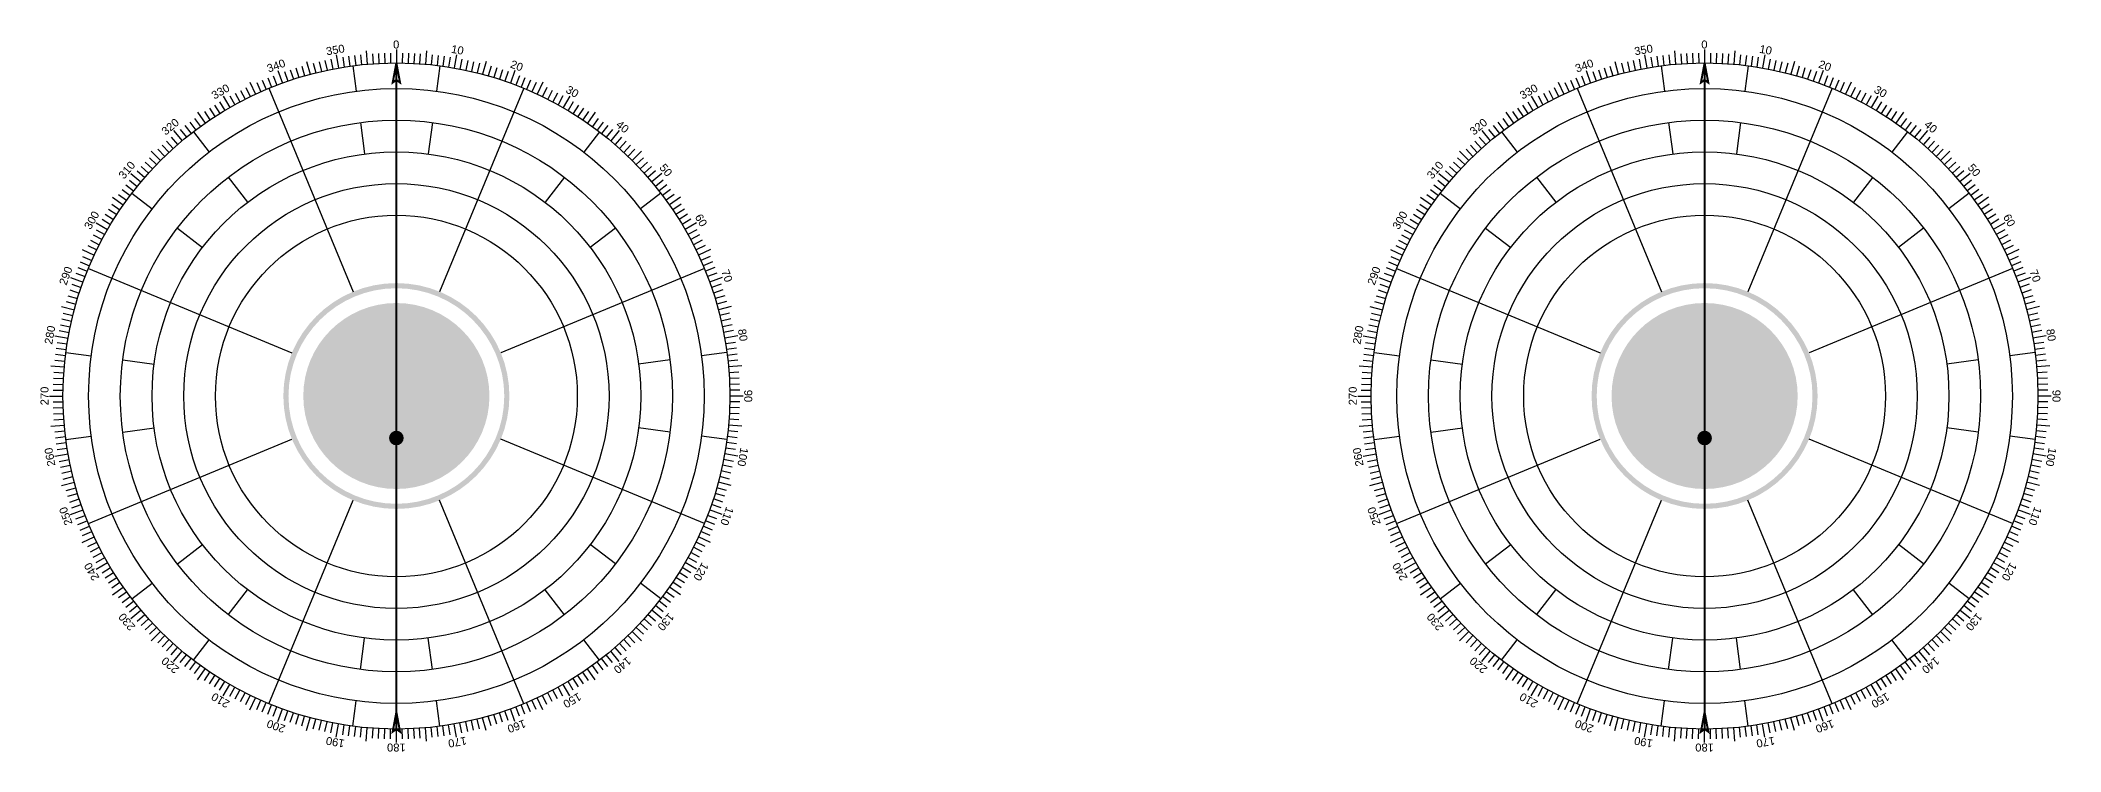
# Model space of a CAD drawing. Header units: inches. Extents: x -42 to 32733, y -42 to 2168.
# Drawn here: x 18578 to 24637, y 32 to 2168 of the extents above; entities that cross this region are included whole.
import ezdxf

# ---------------------------------------------------------------- set-up
doc = ezdxf.new("R2010")
doc.units = ezdxf.units.IN
doc.header["$MEASUREMENT"] = 0
doc.styles.add('T1', font='arial.ttf', dxfattribs={"height": 2})

# ---------------------------------------------------------------- blocks, each defined once
blk = doc.blocks.new('HUONG')
at = {"color": 1, "const_width": 6}
for points in [[(-52695, 3492), (-52706, 3433), (-52695, 3441)], [(-52695, 3492), (-52695, 1492)], [(-52695, 3492), (-52684, 3433), (-52695, 3441)], [(-52695, 1543), (-52706, 1484), (-52695, 1492)], [(-52695, 1543), (-52684, 1484), (-52695, 1492)]]:
    blk.add_lwpolyline(points, dxfattribs=at)
blk = doc.blocks.new('QS6')
h = blk.add_hatch(color=8)
h.paths.add_polyline_path([(-339, 0, 1), (339, 0, 1)])
h.paths.add_polyline_path([(323.6, 0, -1), (-323.6, 0, -1)], flags=16)
h = blk.add_hatch(color=119)
h.paths.add_polyline_path([(279.2, 0, 1), (-279.2, 0, 1)])
h.paths.add_polyline_path([(0, 252.3, 1), (0, -252.3, -1), (0, 0, 1)], flags=16)
h.paths.add_polyline_path([(22, -126.2, -1), (-22, -126.2, -1)], flags=16)
h.paths.add_polyline_path([(-22, 126.2, -1), (22, 126.2, -1)], flags=0)
h = blk.add_hatch(color=60)
h.paths.add_polyline_path([(0, 252.3, 1), (0, -252.3, -1), (0, 0, 1)])
h.paths.add_polyline_path([(-22, 126.2, -1), (22, 126.2, -1)], flags=16)
blk.add_hatch(color=60).paths.add_polyline_path([(22, -126.2, 1), (-22, -126.2, 1)])
at = {"color": 1}
for p, q in [((-90.6, 1036), (-87.2, 996.2)), ((0, 1040), (0, 1000)), ((90.6, 1036), (87.2, 996.2)), ((-355.7, 977.3), (-342, 939.7)), ((-269.2, 1004.6), (-258.8, 965.9)), ((-180.6, 1024.2), (-173.6, 984.8)), ((180.6, 1024.2), (173.6, 984.8)), ((269.2, 1004.6), (258.8, 965.9)), ((355.7, 977.3), (342, 939.7)), ((-439.5, 942.6), (-422.6, 906.3)), ((439.5, 942.6), (422.6, 906.3)), ((-596.5, 851.9), (-573.6, 819.2)), ((-520, 900.7), (-500, 866)), ((520, 900.7), (500, 866)), ((596.5, 851.9), (573.6, 819.2)), ((-668.5, 796.7), (-642.8, 766)), ((668.5, 796.7), (642.8, 766)), ((-735.4, 735.4), (-707.1, 707.1)), ((735.4, 735.4), (707.1, 707.1)), ((-796.7, 668.5), (-766, 642.8)), ((796.7, 668.5), (766, 642.8)), ((-851.9, 596.5), (-819.2, 573.6)), ((851.9, 596.5), (819.2, 573.6)), ((-900.7, 520), (-866, 500)), ((900.7, 520), (866, 500)), ((-942.6, 439.5), (-906.3, 422.6)), ((942.6, 439.5), (906.3, 422.6)), ((-977.3, 355.7), (-939.7, 342)), ((977.3, 355.7), (939.7, 342)), ((-1004.6, 269.2), (-965.9, 258.8)), ((1004.6, 269.2), (965.9, 258.8)), ((-1024.2, 180.6), (-984.8, 173.6)), ((1024.2, 180.6), (984.8, 173.6)), ((-1036, 90.6), (-996.2, 87.2)), ((1036, 90.6), (996.2, 87.2)), ((-1040, 0), (-1000, 0)), ((1040, 0), (1000, 0)), ((-1036, -90.6), (-996.2, -87.2)), ((1036, -90.6), (996.2, -87.2)), ((-1024.2, -180.6), (-984.8, -173.6)), ((1024.2, -180.6), (984.8, -173.6)), ((-1004.6, -269.2), (-965.9, -258.8)), ((1004.6, -269.2), (965.9, -258.8)), ((-977.3, -355.7), (-939.7, -342)), ((977.3, -355.7), (939.7, -342)), ((-942.6, -439.5), (-906.3, -422.6)), ((942.6, -439.5), (906.3, -422.6)), ((-900.7, -520), (-866, -500)), ((900.7, -520), (866, -500)), ((-851.9, -596.5), (-819.2, -573.6)), ((851.9, -596.5), (819.2, -573.6)), ((-796.7, -668.5), (-766, -642.8)), ((796.7, -668.5), (766, -642.8)), ((-735.4, -735.4), (-707.1, -707.1)), ((735.4, -735.4), (707.1, -707.1)), ((-668.5, -796.7), (-642.8, -766)), ((668.5, -796.7), (642.8, -766)), ((-596.5, -851.9), (-573.6, -819.2)), ((596.5, -851.9), (573.6, -819.2)), ((-520, -900.7), (-500, -866)), ((-439.5, -942.6), (-422.6, -906.3)), ((439.5, -942.6), (422.6, -906.3)), ((520, -900.7), (500, -866)), ((-355.7, -977.3), (-342, -939.7)), ((-269.2, -1004.6), (-258.8, -965.9)), ((269.2, -1004.6), (258.8, -965.9)), ((355.7, -977.3), (342, -939.7)), ((-180.6, -1024.2), (-173.6, -984.8)), ((-90.6, -1036), (-87.2, -996.2)), ((0, -1040), (0, -1000)), ((90.6, -1036), (87.2, -996.2)), ((180.6, -1024.2), (173.6, -984.8))]:
    blk.add_line(p, q, dxfattribs=at)
at = {"color": 123}
for p, q in [((-335.3, 973.9), (-325.6, 945.5)), ((-318.3, 979.6), (-309, 951.1)), ((-301.1, 985), (-292.4, 956.3)), ((-283.9, 990.1), (-275.6, 961.3)), ((-249.2, 999.4), (-241.9, 970.3)), ((-231.7, 1003.6), (-225, 974.4)), ((-214.1, 1007.5), (-207.9, 978.1)), ((-196.5, 1011.1), (-190.8, 981.6)), ((-161.1, 1017.3), (-156.4, 987.7)), ((-143.3, 1020), (-139.2, 990.3)), ((-125.5, 1022.3), (-121.9, 992.5)), ((-107.7, 1024.4), (-104.5, 994.5)), ((-71.8, 1027.5), (-69.8, 997.6)), ((-53.9, 1028.6), (-52.3, 998.6)), ((-35.9, 1029.4), (-34.9, 999.4)), ((-18, 1029.8), (-17.5, 999.8)), ((18, 1029.8), (17.5, 999.8)), ((35.9, 1029.4), (34.9, 999.4)), ((53.9, 1028.6), (52.3, 998.6)), ((71.8, 1027.5), (69.8, 997.6)), ((107.7, 1024.4), (104.5, 994.5)), ((125.5, 1022.3), (121.9, 992.5)), ((143.3, 1020), (139.2, 990.3)), ((161.1, 1017.3), (156.4, 987.7)), ((196.5, 1011.1), (190.8, 981.6)), ((214.1, 1007.5), (207.9, 978.1)), ((231.7, 1003.6), (225, 974.4)), ((249.2, 999.4), (241.9, 970.3)), ((283.9, 990.1), (275.6, 961.3)), ((301.1, 985), (292.4, 956.3)), ((318.3, 979.6), (309, 951.1)), ((335.3, 973.9), (325.6, 945.5)), ((-483.6, 909.4), (-469.5, 882.9)), ((-467.6, 917.7), (-454, 891)), ((-451.5, 925.8), (-438.4, 898.8)), ((-418.9, 941), (-406.7, 913.5)), ((-402.5, 948.1), (-390.7, 920.5)), ((-385.8, 955), (-374.6, 927.2)), ((-369.1, 961.6), (-358.4, 933.6)), ((369.1, 961.6), (358.4, 933.6)), ((385.8, 955), (374.6, 927.2)), ((402.5, 948.1), (390.7, 920.5)), ((418.9, 941), (406.7, 913.5)), ((451.5, 925.8), (438.4, 898.8)), ((467.6, 917.7), (454, 891)), ((483.6, 909.4), (469.5, 882.9)), ((-576, 853.9), (-559.2, 829)), ((-561, 863.8), (-544.6, 838.7)), ((-545.8, 873.5), (-529.9, 848)), ((-530.5, 882.9), (-515, 857.2)), ((-499.4, 900.9), (-484.8, 874.6)), ((499.4, 900.9), (484.8, 874.6)), ((530.5, 882.9), (515, 857.2)), ((545.8, 873.5), (529.9, 848)), ((561, 863.8), (544.6, 838.7)), ((576, 853.9), (559.2, 829)), ((-648.2, 800.5), (-629.3, 777.1)), ((-634.1, 811.7), (-615.7, 788)), ((-619.9, 822.6), (-601.8, 798.6)), ((-605.4, 833.3), (-587.8, 809)), ((605.4, 833.3), (587.8, 809)), ((619.9, 822.6), (601.8, 798.6)), ((634.1, 811.7), (615.7, 788)), ((648.2, 800.5), (629.3, 777.1)), ((-715.5, 740.9), (-694.7, 719.3)), ((-702.5, 753.3), (-682, 731.4)), ((-689.2, 765.4), (-669.1, 743.1)), ((-675.7, 777.4), (-656.1, 754.7)), ((675.7, 777.4), (656.1, 754.7)), ((689.2, 765.4), (669.1, 743.1)), ((702.5, 753.3), (682, 731.4)), ((715.5, 740.9), (694.7, 719.3)), ((-777.4, 675.7), (-754.7, 656.1)), ((-765.4, 689.2), (-743.1, 669.1)), ((-753.3, 702.5), (-731.4, 682)), ((-740.9, 715.5), (-719.3, 694.7)), ((740.9, 715.5), (719.3, 694.7)), ((753.3, 702.5), (731.4, 682)), ((765.4, 689.2), (743.1, 669.1)), ((777.4, 675.7), (754.7, 656.1)), ((-822.6, 619.9), (-798.6, 601.8)), ((-811.7, 634.1), (-788, 615.7)), ((-800.5, 648.2), (-777.1, 629.3)), ((800.5, 648.2), (777.1, 629.3)), ((811.7, 634.1), (788, 615.7)), ((822.6, 619.9), (798.6, 601.8)), ((-873.5, 545.8), (-848, 529.9)), ((-863.8, 561), (-838.7, 544.6)), ((-853.9, 576), (-829, 559.2)), ((-833.3, 605.4), (-809, 587.8)), ((833.3, 605.4), (809, 587.8)), ((853.9, 576), (829, 559.2)), ((863.8, 561), (838.7, 544.6)), ((873.5, 545.8), (848, 529.9)), ((-900.9, 499.4), (-874.6, 484.8)), ((-882.9, 530.5), (-857.2, 515)), ((882.9, 530.5), (857.2, 515)), ((900.9, 499.4), (874.6, 484.8)), ((-925.8, 451.5), (-898.8, 438.4)), ((-917.7, 467.6), (-891, 454)), ((-909.4, 483.6), (-882.9, 469.5)), ((909.4, 483.6), (882.9, 469.5)), ((917.7, 467.6), (891, 454)), ((925.8, 451.5), (898.8, 438.4)), ((-961.6, 369.1), (-933.6, 358.4)), ((-955, 385.8), (-927.2, 374.6)), ((-948.1, 402.5), (-920.5, 390.7)), ((-941, 418.9), (-913.5, 406.7)), ((941, 418.9), (913.5, 406.7)), ((948.1, 402.5), (920.5, 390.7)), ((955, 385.8), (927.2, 374.6)), ((961.6, 369.1), (933.6, 358.4)), ((-979.6, 318.3), (-951.1, 309)), ((-973.9, 335.3), (-945.5, 325.6)), ((973.9, 335.3), (945.5, 325.6)), ((979.6, 318.3), (951.1, 309)), ((-999.4, 249.2), (-970.3, 241.9)), ((-990.1, 283.9), (-961.3, 275.6)), ((-985, 301.1), (-956.3, 292.4)), ((985, 301.1), (956.3, 292.4)), ((990.1, 283.9), (961.3, 275.6)), ((999.4, 249.2), (970.3, 241.9)), ((-1011.1, 196.5), (-981.6, 190.8)), ((-1007.5, 214.1), (-978.1, 207.9)), ((-1003.6, 231.7), (-974.4, 225)), ((1003.6, 231.7), (974.4, 225)), ((1007.5, 214.1), (978.1, 207.9)), ((1011.1, 196.5), (981.6, 190.8)), ((-1022.3, 125.5), (-992.5, 121.9)), ((-1020, 143.3), (-990.3, 139.2)), ((-1017.3, 161.1), (-987.7, 156.4)), ((1017.3, 161.1), (987.7, 156.4)), ((1020, 143.3), (990.3, 139.2)), ((1022.3, 125.5), (992.5, 121.9)), ((-1027.5, 71.8), (-997.6, 69.8)), ((-1024.4, 107.7), (-994.5, 104.5)), ((1024.4, 107.7), (994.5, 104.5)), ((1027.5, 71.8), (997.6, 69.8)), ((-1029.8, 18), (-999.8, 17.5)), ((-1029.4, 35.9), (-999.4, 34.9)), ((-1028.6, 53.9), (-998.6, 52.3)), ((1028.6, 53.9), (998.6, 52.3)), ((1029.4, 35.9), (999.4, 34.9)), ((1029.8, 18), (999.8, 17.5)), ((-1029.8, -18), (-999.8, -17.5)), ((-1029.4, -35.9), (-999.4, -34.9)), ((-1028.6, -53.9), (-998.6, -52.3)), ((1028.6, -53.9), (998.6, -52.3)), ((1029.4, -35.9), (999.4, -34.9)), ((1029.8, -18), (999.8, -17.5)), ((-1027.5, -71.8), (-997.6, -69.8)), ((-1024.4, -107.7), (-994.5, -104.5)), ((1024.4, -107.7), (994.5, -104.5)), ((1027.5, -71.8), (997.6, -69.8)), ((-1022.3, -125.5), (-992.5, -121.9)), ((-1020, -143.3), (-990.3, -139.2)), ((-1017.3, -161.1), (-987.7, -156.4)), ((1017.3, -161.1), (987.7, -156.4)), ((1020, -143.3), (990.3, -139.2)), ((1022.3, -125.5), (992.5, -121.9)), ((-1011.1, -196.5), (-981.6, -190.8)), ((-1007.5, -214.1), (-978.1, -207.9)), ((-1003.6, -231.7), (-974.4, -225)), ((-999.4, -249.2), (-970.3, -241.9)), ((999.4, -249.2), (970.3, -241.9)), ((1003.6, -231.7), (974.4, -225)), ((1007.5, -214.1), (978.1, -207.9)), ((1011.1, -196.5), (981.6, -190.8)), ((-990.1, -283.9), (-961.3, -275.6)), ((-985, -301.1), (-956.3, -292.4)), ((985, -301.1), (956.3, -292.4)), ((990.1, -283.9), (961.3, -275.6)), ((-979.6, -318.3), (-951.1, -309)), ((-973.9, -335.3), (-945.5, -325.6)), ((-961.6, -369.1), (-933.6, -358.4)), ((961.6, -369.1), (933.6, -358.4)), ((973.9, -335.3), (945.5, -325.6)), ((979.6, -318.3), (951.1, -309)), ((-955, -385.8), (-927.2, -374.6)), ((-948.1, -402.5), (-920.5, -390.7)), ((-941, -418.9), (-913.5, -406.7)), ((941, -418.9), (913.5, -406.7)), ((948.1, -402.5), (920.5, -390.7)), ((955, -385.8), (927.2, -374.6)), ((-925.8, -451.5), (-898.8, -438.4)), ((-917.7, -467.6), (-891, -454)), ((-909.4, -483.6), (-882.9, -469.5)), ((909.4, -483.6), (882.9, -469.5)), ((917.7, -467.6), (891, -454)), ((925.8, -451.5), (898.8, -438.4)), ((-900.9, -499.4), (-874.6, -484.8)), ((-882.9, -530.5), (-857.2, -515)), ((-873.5, -545.8), (-848, -529.9)), ((-863.8, -561), (-838.7, -544.6)), ((863.8, -561), (838.7, -544.6)), ((873.5, -545.8), (848, -529.9)), ((882.9, -530.5), (857.2, -515)), ((900.9, -499.4), (874.6, -484.8)), ((-853.9, -576), (-829, -559.2)), ((-833.3, -605.4), (-809, -587.8)), ((-822.6, -619.9), (-798.6, -601.8)), ((822.6, -619.9), (798.6, -601.8)), ((833.3, -605.4), (809, -587.8)), ((853.9, -576), (829, -559.2)), ((-811.7, -634.1), (-788, -615.7)), ((-800.5, -648.2), (-777.1, -629.3)), ((-777.4, -675.7), (-754.7, -656.1)), ((777.4, -675.7), (754.7, -656.1)), ((800.5, -648.2), (777.1, -629.3)), ((811.7, -634.1), (788, -615.7)), ((-765.4, -689.2), (-743.1, -669.1)), ((-753.3, -702.5), (-731.4, -682)), ((-740.9, -715.5), (-719.3, -694.7)), ((-715.5, -740.9), (-694.7, -719.3)), ((715.5, -740.9), (694.7, -719.3)), ((740.9, -715.5), (719.3, -694.7)), ((753.3, -702.5), (731.4, -682)), ((765.4, -689.2), (743.1, -669.1)), ((-702.5, -753.3), (-682, -731.4)), ((-689.2, -765.4), (-669.1, -743.1)), ((-675.7, -777.4), (-656.1, -754.7)), ((-648.2, -800.5), (-629.3, -777.1)), ((648.2, -800.5), (629.3, -777.1)), ((675.7, -777.4), (656.1, -754.7)), ((689.2, -765.4), (669.1, -743.1)), ((702.5, -753.3), (682, -731.4)), ((-634.1, -811.7), (-615.7, -788)), ((-619.9, -822.6), (-601.8, -798.6)), ((-605.4, -833.3), (-587.8, -809)), ((-576, -853.9), (-559.2, -829)), ((-561, -863.8), (-544.6, -838.7)), ((-545.8, -873.5), (-529.9, -848)), ((545.8, -873.5), (529.9, -848)), ((561, -863.8), (544.6, -838.7)), ((576, -853.9), (559.2, -829)), ((605.4, -833.3), (587.8, -809)), ((619.9, -822.6), (601.8, -798.6)), ((634.1, -811.7), (615.7, -788)), ((-530.5, -882.9), (-515, -857.2)), ((-499.4, -900.9), (-484.8, -874.6)), ((-483.6, -909.4), (-469.5, -882.9)), ((-467.6, -917.7), (-454, -891)), ((-451.5, -925.8), (-438.4, -898.8)), ((451.5, -925.8), (438.4, -898.8)), ((467.6, -917.7), (454, -891)), ((483.6, -909.4), (469.5, -882.9)), ((499.4, -900.9), (484.8, -874.6)), ((530.5, -882.9), (515, -857.2)), ((-418.9, -941), (-406.7, -913.5)), ((-402.5, -948.1), (-390.7, -920.5)), ((-385.8, -955), (-374.6, -927.2)), ((-369.1, -961.6), (-358.4, -933.6)), ((-335.3, -973.9), (-325.6, -945.5)), ((-318.3, -979.6), (-309, -951.1)), ((-301.1, -985), (-292.4, -956.3)), ((-283.9, -990.1), (-275.6, -961.3)), ((283.9, -990.1), (275.6, -961.3)), ((301.1, -985), (292.4, -956.3)), ((318.3, -979.6), (309, -951.1)), ((335.3, -973.9), (325.6, -945.5)), ((369.1, -961.6), (358.4, -933.6)), ((385.8, -955), (374.6, -927.2)), ((402.5, -948.1), (390.7, -920.5)), ((418.9, -941), (406.7, -913.5)), ((-249.2, -999.4), (-241.9, -970.3)), ((-231.7, -1003.6), (-225, -974.4)), ((-214.1, -1007.5), (-207.9, -978.1)), ((-196.5, -1011.1), (-190.8, -981.6)), ((-161.1, -1017.3), (-156.4, -987.7)), ((-143.3, -1020), (-139.2, -990.3)), ((-125.5, -1022.3), (-121.9, -992.5)), ((-107.7, -1024.4), (-104.5, -994.5)), ((-71.8, -1027.5), (-69.8, -997.6)), ((-53.9, -1028.6), (-52.3, -998.6)), ((-35.9, -1029.4), (-34.9, -999.4)), ((-18, -1029.8), (-17.5, -999.8)), ((18, -1029.8), (17.5, -999.8)), ((35.9, -1029.4), (34.9, -999.4)), ((53.9, -1028.6), (52.3, -998.6)), ((71.8, -1027.5), (69.8, -997.6)), ((107.7, -1024.4), (104.5, -994.5)), ((125.5, -1022.3), (121.9, -992.5)), ((143.3, -1020), (139.2, -990.3)), ((161.1, -1017.3), (156.4, -987.7)), ((196.5, -1011.1), (190.8, -981.6)), ((214.1, -1007.5), (207.9, -978.1)), ((231.7, -1003.6), (225, -974.4)), ((249.2, -999.4), (241.9, -970.3))]:
    blk.add_line(p, q, dxfattribs=at)
at = {"color": 5}
for p, q in [((-130.5, 991.4), (-120.5, 915.2)), ((130.5, 991.4), (120.5, 915.2)), ((-382.7, 923.9), (-129.7, 313.2)), ((382.7, 923.9), (129.7, 313.2)), ((-608.8, 793.4), (-562, 732.4)), ((-108.1, 820.9), (-95.7, 726.6)), ((108.1, 820.9), (95.7, 726.6)), ((608.8, 793.4), (562, 732.4)), ((-793.4, 608.8), (-732.4, 562)), ((-504.1, 656.9), (-446.2, 581.5)), ((504.1, 656.9), (446.2, 581.5)), ((793.4, 608.8), (732.4, 562)), ((-656.9, 504.1), (-581.5, 446.2)), ((656.9, 504.1), (581.5, 446.2)), ((-923.9, 382.7), (-313.2, 129.7)), ((923.9, 382.7), (313.2, 129.7)), ((-991.4, 130.5), (-915.2, 120.5)), ((991.4, 130.5), (915.2, 120.5)), ((-820.9, 108.1), (-726.6, 95.7)), ((820.9, 108.1), (726.6, 95.7)), ((-991.4, -130.5), (-915.2, -120.5)), ((-820.9, -108.1), (-726.6, -95.7)), ((820.9, -108.1), (726.6, -95.7)), ((991.4, -130.5), (915.2, -120.5)), ((-923.9, -382.7), (-313.2, -129.7)), ((923.9, -382.7), (313.2, -129.7)), ((-382.7, -923.9), (-129.7, -313.2)), ((382.7, -923.9), (129.7, -313.2)), ((-656.9, -504.1), (-581.5, -446.2)), ((656.9, -504.1), (581.5, -446.2)), ((-793.4, -608.8), (-732.4, -562)), ((-504.1, -656.9), (-446.2, -581.5)), ((504.1, -656.9), (446.2, -581.5)), ((793.4, -608.8), (732.4, -562)), ((-108.1, -820.9), (-95.7, -726.6)), ((108.1, -820.9), (95.7, -726.6)), ((-608.8, -793.4), (-562, -732.4)), ((608.8, -793.4), (562, -732.4)), ((-130.5, -991.4), (-120.5, -915.2)), ((130.5, -991.4), (120.5, -915.2))]:
    blk.add_line(p, q, dxfattribs=at)
for radius in [1000, 923.1, 828, 732.9, 637.8, 542.7]:
    blk.add_circle((0, 0), radius, dxfattribs=at)
blk.add_blockref('HUONG', (52695, -2492))
at = {"color": 123, "style": 'T1'}
for s, rotation, p in [('350', 10, (-208.6, 1022.7)), (' 10', 350, (153.7, 1032.4)), ('340', 20, (-383, 970.9)), (' 20', 340, (330.7, 990)), ('330', 30, (-545.8, 889.7)), (' 30', 330, (497.6, 917.5)), ('320', 40, (-692, 781.4)), (' 40', 320, (649.3, 817.2)), ('310', 50, (-817.2, 649.3)), (' 50', 310, (781.4, 692)), ('300', 60, (-917.5, 497.6)), (' 60', 300, (889.7, 545.8)), ('290', 70, (-990, 330.7)), (' 70', 290, (970.9, 383)), ('280', 80, (-1032.4, 153.7)), (' 80', 280, (1022.7, 208.6)), ('270', 90, (-1043.4, -27.9)), (' 90', 270, (1043.4, 27.9)), ('260', 100, (-1022.7, -208.6)), ('100', 260, (1032.4, -153.7)), ('250', 110, (-970.9, -383)), ('110', 250, (990, -330.7)), ('240', 120, (-889.7, -545.8)), ('120', 240, (917.5, -497.6)), ('230', 130, (-781.4, -692)), ('130', 230, (817.2, -649.3)), ('220', 140, (-649.3, -817.2)), ('140', 220, (692, -781.4)), ('210', 150, (-497.6, -917.5)), ('150', 210, (545.8, -889.7)), ('200', 160, (-330.7, -990)), ('190', 170, (-153.7, -1032.4)), ('170', 190, (208.6, -1022.7)), ('160', 200, (383, -970.9)), ('180', 180, (27.9, -1043.4))]:
    blk.add_text(s, height=24, rotation=rotation, dxfattribs=at).set_placement(p)
blk.add_text('0', height=24, dxfattribs=at).set_placement((-9.9, 1043.4))
blk = doc.blocks.new('QS7')
h = blk.add_hatch(color=8)
h.paths.add_polyline_path([(-339, 0, 1), (339, 0, 1)])
h.paths.add_polyline_path([(323.6, 0, -1), (-323.6, 0, -1)], flags=16)
h = blk.add_hatch(color=119)
h.paths.add_polyline_path([(279.2, 0, 1), (-279.2, 0, 1)])
h.paths.add_polyline_path([(0, 252.3, 1), (0, -252.3, -1), (0, 0, 1)], flags=16)
h.paths.add_polyline_path([(22, -126.2, -1), (-22, -126.2, -1)], flags=16)
h.paths.add_polyline_path([(-22, 126.2, -1), (22, 126.2, -1)], flags=0)
h = blk.add_hatch(color=60)
h.paths.add_polyline_path([(0, 252.3, 1), (0, -252.3, -1), (0, 0, 1)])
h.paths.add_polyline_path([(-22, 126.2, -1), (22, 126.2, -1)], flags=16)
blk.add_hatch(color=60).paths.add_polyline_path([(22, -126.2, 1), (-22, -126.2, 1)])
at = {"color": 1}
for p, q in [((-90.6, 1036), (-87.2, 996.2)), ((0, 1040), (0, 1000)), ((90.6, 1036), (87.2, 996.2)), ((-355.7, 977.3), (-342, 939.7)), ((-269.2, 1004.6), (-258.8, 965.9)), ((-180.6, 1024.2), (-173.6, 984.8)), ((180.6, 1024.2), (173.6, 984.8)), ((269.2, 1004.6), (258.8, 965.9)), ((355.7, 977.3), (342, 939.7)), ((-439.5, 942.6), (-422.6, 906.3)), ((439.5, 942.6), (422.6, 906.3)), ((-596.5, 851.9), (-573.6, 819.2)), ((-520, 900.7), (-500, 866)), ((520, 900.7), (500, 866)), ((596.5, 851.9), (573.6, 819.2)), ((-668.5, 796.7), (-642.8, 766)), ((668.5, 796.7), (642.8, 766)), ((-735.4, 735.4), (-707.1, 707.1)), ((735.4, 735.4), (707.1, 707.1)), ((-796.7, 668.5), (-766, 642.8)), ((796.7, 668.5), (766, 642.8)), ((-851.9, 596.5), (-819.2, 573.6)), ((851.9, 596.5), (819.2, 573.6)), ((-900.7, 520), (-866, 500)), ((900.7, 520), (866, 500)), ((-942.6, 439.5), (-906.3, 422.6)), ((942.6, 439.5), (906.3, 422.6)), ((-977.3, 355.7), (-939.7, 342)), ((977.3, 355.7), (939.7, 342)), ((-1004.6, 269.2), (-965.9, 258.8)), ((1004.6, 269.2), (965.9, 258.8)), ((-1024.2, 180.6), (-984.8, 173.6)), ((1024.2, 180.6), (984.8, 173.6)), ((-1036, 90.6), (-996.2, 87.2)), ((1036, 90.6), (996.2, 87.2)), ((-1040, 0), (-1000, 0)), ((1040, 0), (1000, 0)), ((-1036, -90.6), (-996.2, -87.2)), ((1036, -90.6), (996.2, -87.2)), ((-1024.2, -180.6), (-984.8, -173.6)), ((1024.2, -180.6), (984.8, -173.6)), ((-1004.6, -269.2), (-965.9, -258.8)), ((1004.6, -269.2), (965.9, -258.8)), ((-977.3, -355.7), (-939.7, -342)), ((977.3, -355.7), (939.7, -342)), ((-942.6, -439.5), (-906.3, -422.6)), ((942.6, -439.5), (906.3, -422.6)), ((-900.7, -520), (-866, -500)), ((900.7, -520), (866, -500)), ((-851.9, -596.5), (-819.2, -573.6)), ((851.9, -596.5), (819.2, -573.6)), ((-796.7, -668.5), (-766, -642.8)), ((796.7, -668.5), (766, -642.8)), ((-735.4, -735.4), (-707.1, -707.1)), ((735.4, -735.4), (707.1, -707.1)), ((-668.5, -796.7), (-642.8, -766)), ((668.5, -796.7), (642.8, -766)), ((-596.5, -851.9), (-573.6, -819.2)), ((596.5, -851.9), (573.6, -819.2)), ((-520, -900.7), (-500, -866)), ((-439.5, -942.6), (-422.6, -906.3)), ((439.5, -942.6), (422.6, -906.3)), ((520, -900.7), (500, -866)), ((-355.7, -977.3), (-342, -939.7)), ((-269.2, -1004.6), (-258.8, -965.9)), ((269.2, -1004.6), (258.8, -965.9)), ((355.7, -977.3), (342, -939.7)), ((-180.6, -1024.2), (-173.6, -984.8)), ((-90.6, -1036), (-87.2, -996.2)), ((0, -1040), (0, -1000)), ((90.6, -1036), (87.2, -996.2)), ((180.6, -1024.2), (173.6, -984.8))]:
    blk.add_line(p, q, dxfattribs=at)
at = {"color": 123}
for p, q in [((-335.3, 973.9), (-325.6, 945.5)), ((-318.3, 979.6), (-309, 951.1)), ((-301.1, 985), (-292.4, 956.3)), ((-283.9, 990.1), (-275.6, 961.3)), ((-249.2, 999.4), (-241.9, 970.3)), ((-231.7, 1003.6), (-225, 974.4)), ((-214.1, 1007.5), (-207.9, 978.1)), ((-196.5, 1011.1), (-190.8, 981.6)), ((-161.1, 1017.3), (-156.4, 987.7)), ((-143.3, 1020), (-139.2, 990.3)), ((-125.5, 1022.3), (-121.9, 992.5)), ((-107.7, 1024.4), (-104.5, 994.5)), ((-71.8, 1027.5), (-69.8, 997.6)), ((-53.9, 1028.6), (-52.3, 998.6)), ((-35.9, 1029.4), (-34.9, 999.4)), ((-18, 1029.8), (-17.5, 999.8)), ((18, 1029.8), (17.5, 999.8)), ((35.9, 1029.4), (34.9, 999.4)), ((53.9, 1028.6), (52.3, 998.6)), ((71.8, 1027.5), (69.8, 997.6)), ((107.7, 1024.4), (104.5, 994.5)), ((125.5, 1022.3), (121.9, 992.5)), ((143.3, 1020), (139.2, 990.3)), ((161.1, 1017.3), (156.4, 987.7)), ((196.5, 1011.1), (190.8, 981.6)), ((214.1, 1007.5), (207.9, 978.1)), ((231.7, 1003.6), (225, 974.4)), ((249.2, 999.4), (241.9, 970.3)), ((283.9, 990.1), (275.6, 961.3)), ((301.1, 985), (292.4, 956.3)), ((318.3, 979.6), (309, 951.1)), ((335.3, 973.9), (325.6, 945.5)), ((-483.6, 909.4), (-469.5, 882.9)), ((-467.6, 917.7), (-454, 891)), ((-451.5, 925.8), (-438.4, 898.8)), ((-418.9, 941), (-406.7, 913.5)), ((-402.5, 948.1), (-390.7, 920.5)), ((-385.8, 955), (-374.6, 927.2)), ((-369.1, 961.6), (-358.4, 933.6)), ((369.1, 961.6), (358.4, 933.6)), ((385.8, 955), (374.6, 927.2)), ((402.5, 948.1), (390.7, 920.5)), ((418.9, 941), (406.7, 913.5)), ((451.5, 925.8), (438.4, 898.8)), ((467.6, 917.7), (454, 891)), ((483.6, 909.4), (469.5, 882.9)), ((-576, 853.9), (-559.2, 829)), ((-561, 863.8), (-544.6, 838.7)), ((-545.8, 873.5), (-529.9, 848)), ((-530.5, 882.9), (-515, 857.2)), ((-499.4, 900.9), (-484.8, 874.6)), ((499.4, 900.9), (484.8, 874.6)), ((530.5, 882.9), (515, 857.2)), ((545.8, 873.5), (529.9, 848)), ((561, 863.8), (544.6, 838.7)), ((576, 853.9), (559.2, 829)), ((-648.2, 800.5), (-629.3, 777.1)), ((-634.1, 811.7), (-615.7, 788)), ((-619.9, 822.6), (-601.8, 798.6)), ((-605.4, 833.3), (-587.8, 809)), ((605.4, 833.3), (587.8, 809)), ((619.9, 822.6), (601.8, 798.6)), ((634.1, 811.7), (615.7, 788)), ((648.2, 800.5), (629.3, 777.1)), ((-715.5, 740.9), (-694.7, 719.3)), ((-702.5, 753.3), (-682, 731.4)), ((-689.2, 765.4), (-669.1, 743.1)), ((-675.7, 777.4), (-656.1, 754.7)), ((675.7, 777.4), (656.1, 754.7)), ((689.2, 765.4), (669.1, 743.1)), ((702.5, 753.3), (682, 731.4)), ((715.5, 740.9), (694.7, 719.3)), ((-777.4, 675.7), (-754.7, 656.1)), ((-765.4, 689.2), (-743.1, 669.1)), ((-753.3, 702.5), (-731.4, 682)), ((-740.9, 715.5), (-719.3, 694.7)), ((740.9, 715.5), (719.3, 694.7)), ((753.3, 702.5), (731.4, 682)), ((765.4, 689.2), (743.1, 669.1)), ((777.4, 675.7), (754.7, 656.1)), ((-822.6, 619.9), (-798.6, 601.8)), ((-811.7, 634.1), (-788, 615.7)), ((-800.5, 648.2), (-777.1, 629.3)), ((800.5, 648.2), (777.1, 629.3)), ((811.7, 634.1), (788, 615.7)), ((822.6, 619.9), (798.6, 601.8)), ((-873.5, 545.8), (-848, 529.9)), ((-863.8, 561), (-838.7, 544.6)), ((-853.9, 576), (-829, 559.2)), ((-833.3, 605.4), (-809, 587.8)), ((833.3, 605.4), (809, 587.8)), ((853.9, 576), (829, 559.2)), ((863.8, 561), (838.7, 544.6)), ((873.5, 545.8), (848, 529.9)), ((-900.9, 499.4), (-874.6, 484.8)), ((-882.9, 530.5), (-857.2, 515)), ((882.9, 530.5), (857.2, 515)), ((900.9, 499.4), (874.6, 484.8)), ((-925.8, 451.5), (-898.8, 438.4)), ((-917.7, 467.6), (-891, 454)), ((-909.4, 483.6), (-882.9, 469.5)), ((909.4, 483.6), (882.9, 469.5)), ((917.7, 467.6), (891, 454)), ((925.8, 451.5), (898.8, 438.4)), ((-961.6, 369.1), (-933.6, 358.4)), ((-955, 385.8), (-927.2, 374.6)), ((-948.1, 402.5), (-920.5, 390.7)), ((-941, 418.9), (-913.5, 406.7)), ((941, 418.9), (913.5, 406.7)), ((948.1, 402.5), (920.5, 390.7)), ((955, 385.8), (927.2, 374.6)), ((961.6, 369.1), (933.6, 358.4)), ((-979.6, 318.3), (-951.1, 309)), ((-973.9, 335.3), (-945.5, 325.6)), ((973.9, 335.3), (945.5, 325.6)), ((979.6, 318.3), (951.1, 309)), ((-999.4, 249.2), (-970.3, 241.9)), ((-990.1, 283.9), (-961.3, 275.6)), ((-985, 301.1), (-956.3, 292.4)), ((985, 301.1), (956.3, 292.4)), ((990.1, 283.9), (961.3, 275.6)), ((999.4, 249.2), (970.3, 241.9)), ((-1011.1, 196.5), (-981.6, 190.8)), ((-1007.5, 214.1), (-978.1, 207.9)), ((-1003.6, 231.7), (-974.4, 225)), ((1003.6, 231.7), (974.4, 225)), ((1007.5, 214.1), (978.1, 207.9)), ((1011.1, 196.5), (981.6, 190.8)), ((-1022.3, 125.5), (-992.5, 121.9)), ((-1020, 143.3), (-990.3, 139.2)), ((-1017.3, 161.1), (-987.7, 156.4)), ((1017.3, 161.1), (987.7, 156.4)), ((1020, 143.3), (990.3, 139.2)), ((1022.3, 125.5), (992.5, 121.9)), ((-1027.5, 71.8), (-997.6, 69.8)), ((-1024.4, 107.7), (-994.5, 104.5)), ((1024.4, 107.7), (994.5, 104.5)), ((1027.5, 71.8), (997.6, 69.8)), ((-1029.8, 18), (-999.8, 17.5)), ((-1029.4, 35.9), (-999.4, 34.9)), ((-1028.6, 53.9), (-998.6, 52.3)), ((1028.6, 53.9), (998.6, 52.3)), ((1029.4, 35.9), (999.4, 34.9)), ((1029.8, 18), (999.8, 17.5)), ((-1029.8, -18), (-999.8, -17.5)), ((-1029.4, -35.9), (-999.4, -34.9)), ((-1028.6, -53.9), (-998.6, -52.3)), ((1028.6, -53.9), (998.6, -52.3)), ((1029.4, -35.9), (999.4, -34.9)), ((1029.8, -18), (999.8, -17.5)), ((-1027.5, -71.8), (-997.6, -69.8)), ((-1024.4, -107.7), (-994.5, -104.5)), ((1024.4, -107.7), (994.5, -104.5)), ((1027.5, -71.8), (997.6, -69.8)), ((-1022.3, -125.5), (-992.5, -121.9)), ((-1020, -143.3), (-990.3, -139.2)), ((-1017.3, -161.1), (-987.7, -156.4)), ((1017.3, -161.1), (987.7, -156.4)), ((1020, -143.3), (990.3, -139.2)), ((1022.3, -125.5), (992.5, -121.9)), ((-1011.1, -196.5), (-981.6, -190.8)), ((-1007.5, -214.1), (-978.1, -207.9)), ((-1003.6, -231.7), (-974.4, -225)), ((-999.4, -249.2), (-970.3, -241.9)), ((999.4, -249.2), (970.3, -241.9)), ((1003.6, -231.7), (974.4, -225)), ((1007.5, -214.1), (978.1, -207.9)), ((1011.1, -196.5), (981.6, -190.8)), ((-990.1, -283.9), (-961.3, -275.6)), ((-985, -301.1), (-956.3, -292.4)), ((985, -301.1), (956.3, -292.4)), ((990.1, -283.9), (961.3, -275.6)), ((-979.6, -318.3), (-951.1, -309)), ((-973.9, -335.3), (-945.5, -325.6)), ((-961.6, -369.1), (-933.6, -358.4)), ((961.6, -369.1), (933.6, -358.4)), ((973.9, -335.3), (945.5, -325.6)), ((979.6, -318.3), (951.1, -309)), ((-955, -385.8), (-927.2, -374.6)), ((-948.1, -402.5), (-920.5, -390.7)), ((-941, -418.9), (-913.5, -406.7)), ((941, -418.9), (913.5, -406.7)), ((948.1, -402.5), (920.5, -390.7)), ((955, -385.8), (927.2, -374.6)), ((-925.8, -451.5), (-898.8, -438.4)), ((-917.7, -467.6), (-891, -454)), ((-909.4, -483.6), (-882.9, -469.5)), ((909.4, -483.6), (882.9, -469.5)), ((917.7, -467.6), (891, -454)), ((925.8, -451.5), (898.8, -438.4)), ((-900.9, -499.4), (-874.6, -484.8)), ((-882.9, -530.5), (-857.2, -515)), ((-873.5, -545.8), (-848, -529.9)), ((-863.8, -561), (-838.7, -544.6)), ((863.8, -561), (838.7, -544.6)), ((873.5, -545.8), (848, -529.9)), ((882.9, -530.5), (857.2, -515)), ((900.9, -499.4), (874.6, -484.8)), ((-853.9, -576), (-829, -559.2)), ((-833.3, -605.4), (-809, -587.8)), ((-822.6, -619.9), (-798.6, -601.8)), ((822.6, -619.9), (798.6, -601.8)), ((833.3, -605.4), (809, -587.8)), ((853.9, -576), (829, -559.2)), ((-811.7, -634.1), (-788, -615.7)), ((-800.5, -648.2), (-777.1, -629.3)), ((-777.4, -675.7), (-754.7, -656.1)), ((777.4, -675.7), (754.7, -656.1)), ((800.5, -648.2), (777.1, -629.3)), ((811.7, -634.1), (788, -615.7)), ((-765.4, -689.2), (-743.1, -669.1)), ((-753.3, -702.5), (-731.4, -682)), ((-740.9, -715.5), (-719.3, -694.7)), ((-715.5, -740.9), (-694.7, -719.3)), ((715.5, -740.9), (694.7, -719.3)), ((740.9, -715.5), (719.3, -694.7)), ((753.3, -702.5), (731.4, -682)), ((765.4, -689.2), (743.1, -669.1)), ((-702.5, -753.3), (-682, -731.4)), ((-689.2, -765.4), (-669.1, -743.1)), ((-675.7, -777.4), (-656.1, -754.7)), ((-648.2, -800.5), (-629.3, -777.1)), ((648.2, -800.5), (629.3, -777.1)), ((675.7, -777.4), (656.1, -754.7)), ((689.2, -765.4), (669.1, -743.1)), ((702.5, -753.3), (682, -731.4)), ((-634.1, -811.7), (-615.7, -788)), ((-619.9, -822.6), (-601.8, -798.6)), ((-605.4, -833.3), (-587.8, -809)), ((-576, -853.9), (-559.2, -829)), ((-561, -863.8), (-544.6, -838.7)), ((-545.8, -873.5), (-529.9, -848)), ((545.8, -873.5), (529.9, -848)), ((561, -863.8), (544.6, -838.7)), ((576, -853.9), (559.2, -829)), ((605.4, -833.3), (587.8, -809)), ((619.9, -822.6), (601.8, -798.6)), ((634.1, -811.7), (615.7, -788)), ((-530.5, -882.9), (-515, -857.2)), ((-499.4, -900.9), (-484.8, -874.6)), ((-483.6, -909.4), (-469.5, -882.9)), ((-467.6, -917.7), (-454, -891)), ((-451.5, -925.8), (-438.4, -898.8)), ((451.5, -925.8), (438.4, -898.8)), ((467.6, -917.7), (454, -891)), ((483.6, -909.4), (469.5, -882.9)), ((499.4, -900.9), (484.8, -874.6)), ((530.5, -882.9), (515, -857.2)), ((-418.9, -941), (-406.7, -913.5)), ((-402.5, -948.1), (-390.7, -920.5)), ((-385.8, -955), (-374.6, -927.2)), ((-369.1, -961.6), (-358.4, -933.6)), ((-335.3, -973.9), (-325.6, -945.5)), ((-318.3, -979.6), (-309, -951.1)), ((-301.1, -985), (-292.4, -956.3)), ((-283.9, -990.1), (-275.6, -961.3)), ((283.9, -990.1), (275.6, -961.3)), ((301.1, -985), (292.4, -956.3)), ((318.3, -979.6), (309, -951.1)), ((335.3, -973.9), (325.6, -945.5)), ((369.1, -961.6), (358.4, -933.6)), ((385.8, -955), (374.6, -927.2)), ((402.5, -948.1), (390.7, -920.5)), ((418.9, -941), (406.7, -913.5)), ((-249.2, -999.4), (-241.9, -970.3)), ((-231.7, -1003.6), (-225, -974.4)), ((-214.1, -1007.5), (-207.9, -978.1)), ((-196.5, -1011.1), (-190.8, -981.6)), ((-161.1, -1017.3), (-156.4, -987.7)), ((-143.3, -1020), (-139.2, -990.3)), ((-125.5, -1022.3), (-121.9, -992.5)), ((-107.7, -1024.4), (-104.5, -994.5)), ((-71.8, -1027.5), (-69.8, -997.6)), ((-53.9, -1028.6), (-52.3, -998.6)), ((-35.9, -1029.4), (-34.9, -999.4)), ((-18, -1029.8), (-17.5, -999.8)), ((18, -1029.8), (17.5, -999.8)), ((35.9, -1029.4), (34.9, -999.4)), ((53.9, -1028.6), (52.3, -998.6)), ((71.8, -1027.5), (69.8, -997.6)), ((107.7, -1024.4), (104.5, -994.5)), ((125.5, -1022.3), (121.9, -992.5)), ((143.3, -1020), (139.2, -990.3)), ((161.1, -1017.3), (156.4, -987.7)), ((196.5, -1011.1), (190.8, -981.6)), ((214.1, -1007.5), (207.9, -978.1)), ((231.7, -1003.6), (225, -974.4)), ((249.2, -999.4), (241.9, -970.3))]:
    blk.add_line(p, q, dxfattribs=at)
at = {"color": 5}
for p, q in [((-130.5, 991.4), (-120.5, 915.2)), ((130.5, 991.4), (120.5, 915.2)), ((-382.7, 923.9), (-129.7, 313.2)), ((382.7, 923.9), (129.7, 313.2)), ((-608.8, 793.4), (-562, 732.4)), ((-108.1, 820.9), (-95.7, 726.6)), ((108.1, 820.9), (95.7, 726.6)), ((608.8, 793.4), (562, 732.4)), ((-793.4, 608.8), (-732.4, 562)), ((-504.1, 656.9), (-446.2, 581.5)), ((504.1, 656.9), (446.2, 581.5)), ((793.4, 608.8), (732.4, 562)), ((-656.9, 504.1), (-581.5, 446.2)), ((656.9, 504.1), (581.5, 446.2)), ((-923.9, 382.7), (-313.2, 129.7)), ((923.9, 382.7), (313.2, 129.7)), ((-991.4, 130.5), (-915.2, 120.5)), ((991.4, 130.5), (915.2, 120.5)), ((-820.9, 108.1), (-726.6, 95.7)), ((820.9, 108.1), (726.6, 95.7)), ((-991.4, -130.5), (-915.2, -120.5)), ((-820.9, -108.1), (-726.6, -95.7)), ((820.9, -108.1), (726.6, -95.7)), ((991.4, -130.5), (915.2, -120.5)), ((-923.9, -382.7), (-313.2, -129.7)), ((923.9, -382.7), (313.2, -129.7)), ((-382.7, -923.9), (-129.7, -313.2)), ((382.7, -923.9), (129.7, -313.2)), ((-656.9, -504.1), (-581.5, -446.2)), ((656.9, -504.1), (581.5, -446.2)), ((-793.4, -608.8), (-732.4, -562)), ((-504.1, -656.9), (-446.2, -581.5)), ((504.1, -656.9), (446.2, -581.5)), ((793.4, -608.8), (732.4, -562)), ((-108.1, -820.9), (-95.7, -726.6)), ((108.1, -820.9), (95.7, -726.6)), ((-608.8, -793.4), (-562, -732.4)), ((608.8, -793.4), (562, -732.4)), ((-130.5, -991.4), (-120.5, -915.2)), ((130.5, -991.4), (120.5, -915.2))]:
    blk.add_line(p, q, dxfattribs=at)
for radius in [1000, 923.1, 828, 732.9, 637.8, 542.7]:
    blk.add_circle((0, 0), radius, dxfattribs=at)
blk.add_blockref('HUONG', (52695, -2492))
at = {"color": 123, "style": 'T1'}
for s, rotation, p in [('350', 10, (-208.6, 1022.7)), (' 10', 350, (153.7, 1032.4)), ('340', 20, (-383, 970.9)), (' 20', 340, (330.7, 990)), ('330', 30, (-545.8, 889.7)), (' 30', 330, (497.6, 917.5)), ('320', 40, (-692, 781.4)), (' 40', 320, (649.3, 817.2)), ('310', 50, (-817.2, 649.3)), (' 50', 310, (781.4, 692)), ('300', 60, (-917.5, 497.6)), (' 60', 300, (889.7, 545.8)), ('290', 70, (-990, 330.7)), (' 70', 290, (970.9, 383)), ('280', 80, (-1032.4, 153.7)), (' 80', 280, (1022.7, 208.6)), ('270', 90, (-1043.4, -27.9)), (' 90', 270, (1043.4, 27.9)), ('260', 100, (-1022.7, -208.6)), ('100', 260, (1032.4, -153.7)), ('250', 110, (-970.9, -383)), ('110', 250, (990, -330.7)), ('240', 120, (-889.7, -545.8)), ('120', 240, (917.5, -497.6)), ('230', 130, (-781.4, -692)), ('130', 230, (817.2, -649.3)), ('220', 140, (-649.3, -817.2)), ('140', 220, (692, -781.4)), ('210', 150, (-497.6, -917.5)), ('150', 210, (545.8, -889.7)), ('200', 160, (-330.7, -990)), ('190', 170, (-153.7, -1032.4)), ('170', 190, (208.6, -1022.7)), ('160', 200, (383, -970.9)), ('180', 180, (27.9, -1043.4))]:
    blk.add_text(s, height=24, rotation=rotation, dxfattribs=at).set_placement(p)
blk.add_text('0', height=24, dxfattribs=at).set_placement((-9.9, 1043.4))

msp = doc.modelspace()

# ---------------------------------------------------------------- block references
for name, p in [('QS6', (19645.5, 1099.9)), ('QS7', (23569.5, 1099.9))]:
    msp.add_blockref(name, p)

doc.saveas('drawing.dxf')
